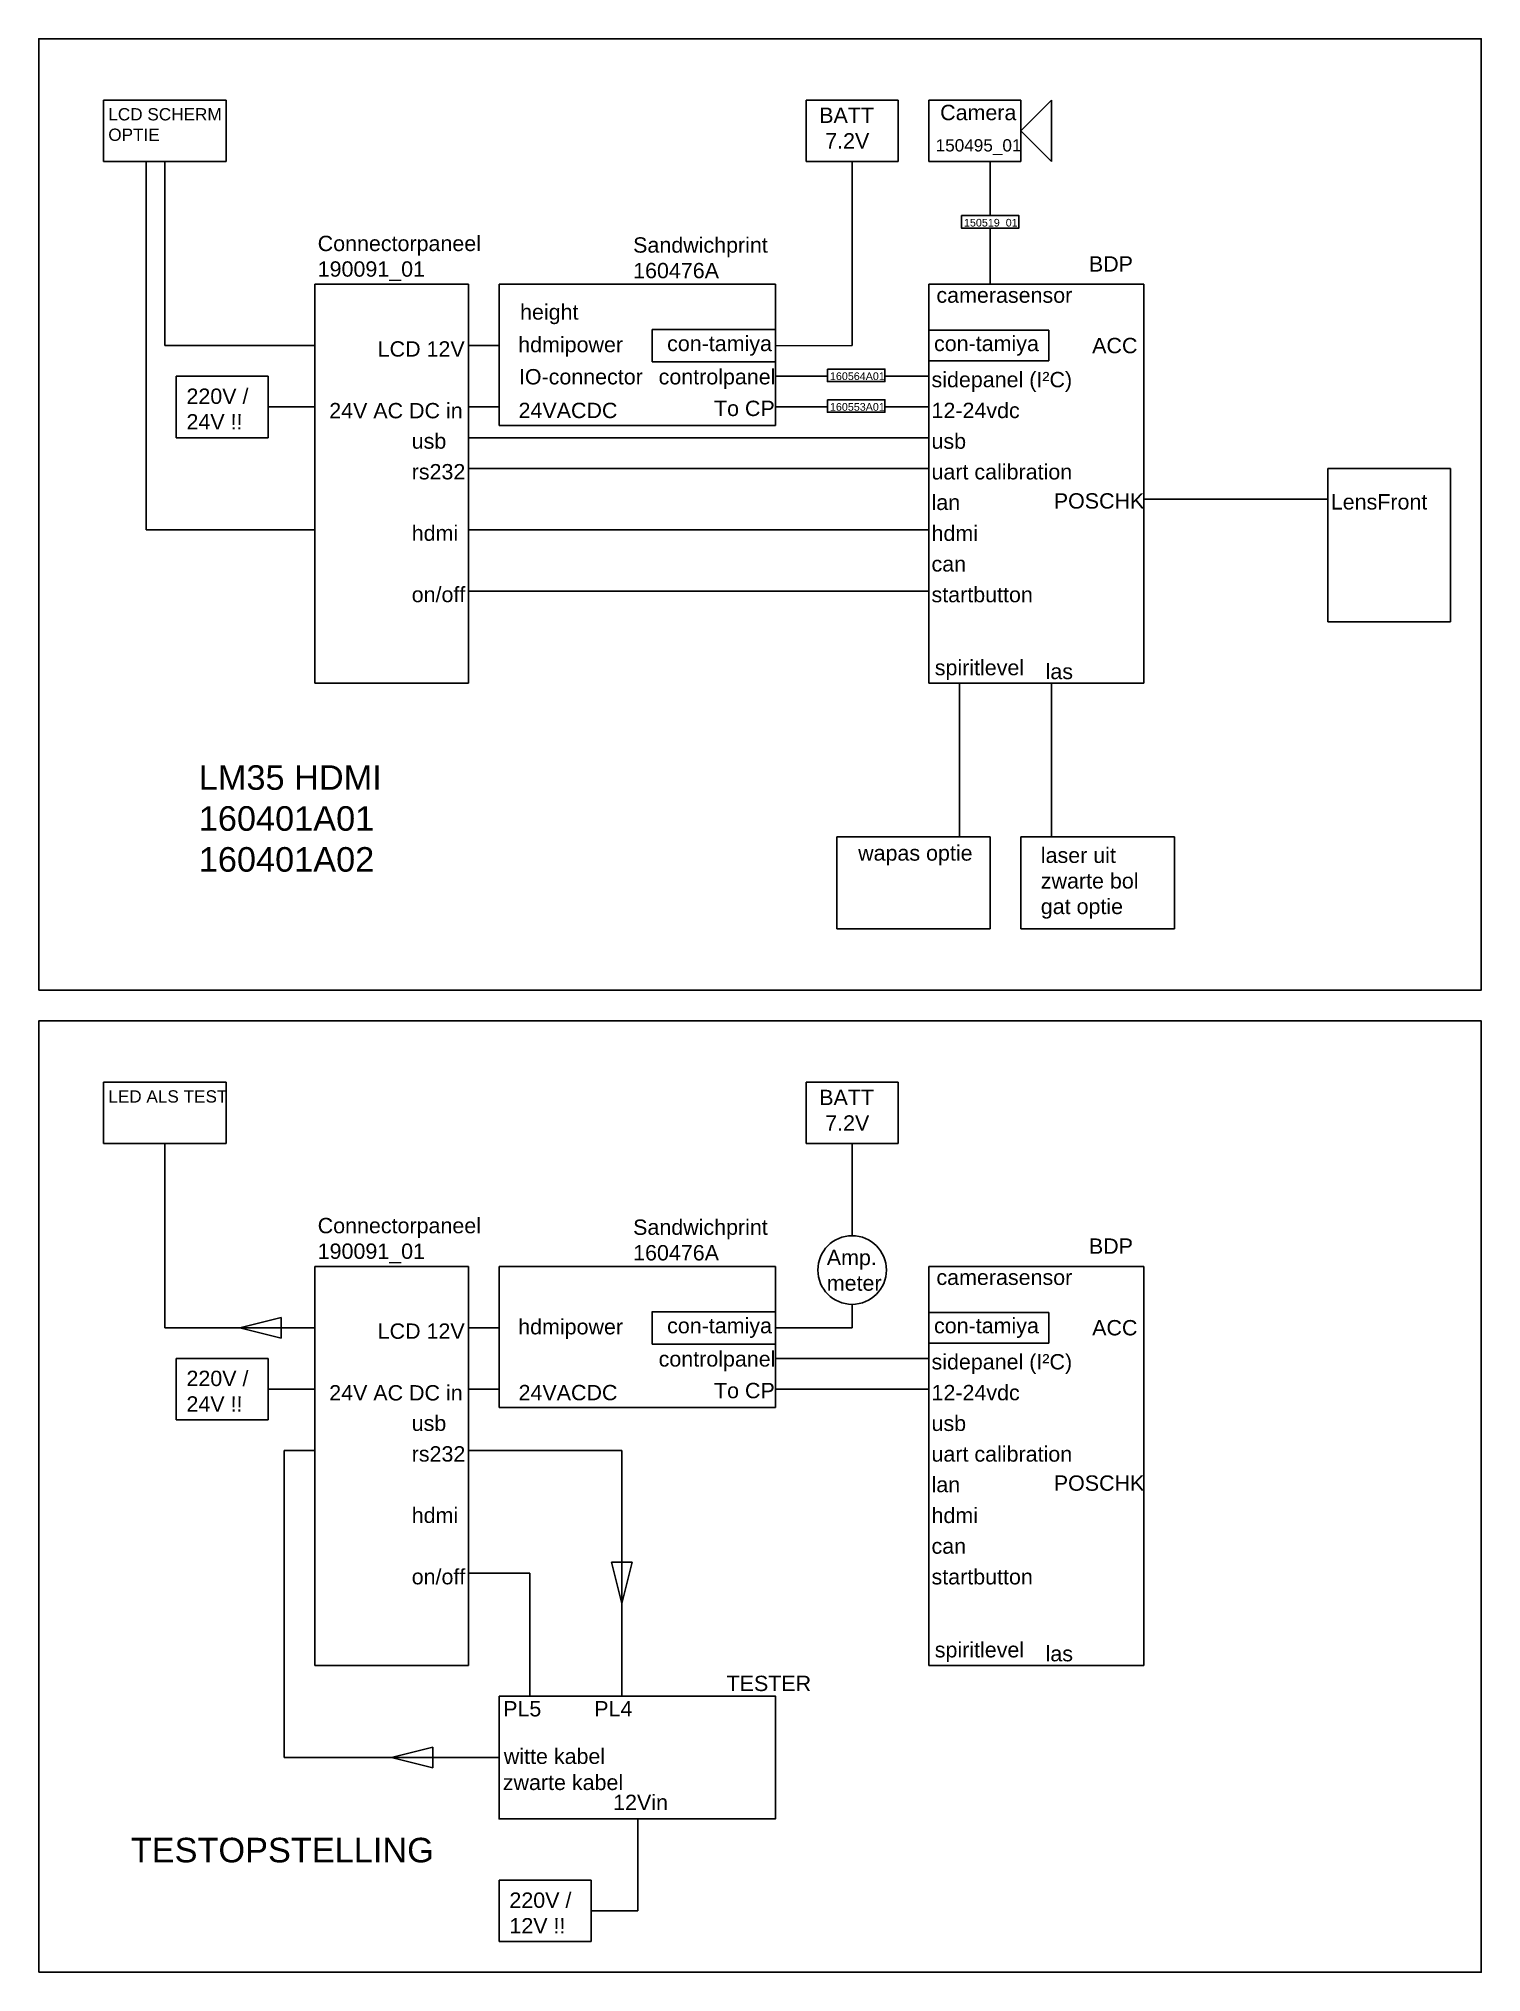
# Model space of a CAD drawing. Header units: millimetres. Extents: x 2370 to 2840, y 1190 to 1820.
import ezdxf

# ---------------------------------------------------------------- set-up
doc = ezdxf.new("R2010")
doc.units = ezdxf.units.MM
doc.styles.get("Standard").update_dxf_attribs({"font": 'arial.ttf'})

msp = doc.modelspace()

# ---------------------------------------------------------------- linework, layer by layer
at = {"color": 3}
for p, q in [((2401.1, 1800), (2391.1, 1800)), ((2391.1, 1800), (2391.1, 1790)), ((2411.1, 1800), (2401.1, 1800)), ((2421.1, 1800), (2411.1, 1800)), ((2431.1, 1800), (2421.1, 1800)), ((2431.1, 1790), (2431.1, 1800)), ((2391.1, 1790), (2391.1, 1780)), ((2431.1, 1780), (2431.1, 1790)), ((2391.1, 1780), (2401.1, 1780)), ((2401.1, 1780), (2411.1, 1780)), ((2404.97, 1660), (2404.97, 1780)), ((2411.1, 1720), (2411.1, 1780)), ((2411.1, 1780), (2421.1, 1780)), ((2421.1, 1780), (2431.1, 1780)), ((2411.1, 1720), (2460, 1720)), ((2460, 1660), (2404.97, 1660)), ((2670, 1610), (2670, 1560)), ((2700, 1610), (2700, 1560)), ((2630, 1530), (2630, 1560)), ((2630, 1560), (2670, 1560)), ((2670, 1560), (2680, 1560)), ((2670, 1560), (2680, 1560)), ((2680, 1560), (2680, 1530)), ((2700, 1560), (2690, 1560)), ((2690, 1560), (2690, 1530)), ((2740, 1560), (2700, 1560)), ((2740, 1530), (2740, 1560)), ((2680, 1530), (2630, 1530)), ((2690, 1530), (2740, 1530)), ((2401.1, 1480), (2391.1, 1480)), ((2391.1, 1480), (2391.1, 1470)), ((2411.1, 1480), (2401.1, 1480)), ((2421.1, 1480), (2411.1, 1480)), ((2431.1, 1480), (2421.1, 1480)), ((2431.1, 1470), (2431.1, 1480)), ((2391.1, 1470), (2391.1, 1460)), ((2431.1, 1460), (2431.1, 1470)), ((2391.1, 1460), (2401.1, 1460)), ((2401.1, 1460), (2411.1, 1460)), ((2411.1, 1400), (2411.1, 1460)), ((2411.1, 1460), (2421.1, 1460)), ((2421.1, 1460), (2431.1, 1460)), ((2411.1, 1400), (2460, 1400)), ((2450, 1360), (2450, 1260)), ((2450, 1260), (2520, 1260))]:
    msp.add_line(p, q, dxfattribs=at)
at = {"color": 6}
for p, q in [((2620, 1800), (2620, 1780)), ((2620, 1800), (2620, 1780)), ((2650, 1800), (2620, 1800)), ((2620, 1800), (2620, 1780)), ((2650, 1800), (2620, 1800)), ((2620, 1800), (2620, 1780)), ((2650, 1780), (2650, 1800)), ((2650, 1780), (2650, 1800)), ((2660, 1780), (2660, 1800)), ((2660, 1800), (2670, 1800)), ((2670, 1800), (2690, 1800)), ((2670, 1800), (2690, 1800)), ((2690, 1800), (2690, 1780)), ((2690, 1790), (2700, 1800)), ((2690, 1800), (2690, 1780)), ((2690, 1790), (2700, 1800)), ((2700, 1800), (2700, 1780)), ((2700, 1800), (2700, 1780)), ((2700, 1780), (2690, 1790)), ((2700, 1780), (2690, 1790)), ((2620, 1780), (2630, 1780)), ((2620, 1780), (2630, 1780)), ((2630, 1780), (2642.51, 1780)), ((2630, 1780), (2642.51, 1780)), ((2635.02, 1719.98), (2635.02, 1780)), ((2635.02, 1780), (2650, 1780)), ((2635.02, 1719.98), (2635.02, 1780)), ((2635.02, 1780), (2650, 1780)), ((2670, 1780), (2660, 1780)), ((2680, 1780), (2670, 1780)), ((2680, 1780), (2670, 1780)), ((2690, 1780), (2680, 1780)), ((2690, 1780), (2680, 1780)), ((2635.02, 1719.98), (2610.04, 1719.95)), ((2620, 1480), (2620, 1460)), ((2620, 1480), (2620, 1460)), ((2650, 1480), (2620, 1480)), ((2620, 1480), (2620, 1460)), ((2650, 1480), (2620, 1480)), ((2620, 1480), (2620, 1460)), ((2650, 1460), (2650, 1480)), ((2650, 1460), (2650, 1480)), ((2620, 1460), (2630, 1460)), ((2620, 1460), (2630, 1460)), ((2630, 1460), (2642.51, 1460)), ((2630, 1460), (2642.51, 1460)), ((2635.02, 1460), (2650, 1460)), ((2635.02, 1460), (2650, 1460)), ((2635.02, 1429.99), (2635.02, 1460)), ((2635.02, 1429.99), (2635.02, 1460)), ((2635.02, 1399.98), (2635.02, 1407.63)), ((2635.02, 1399.98), (2635.02, 1407.63)), ((2635.02, 1399.98), (2610.04, 1399.95))]:
    msp.add_line(p, q, dxfattribs=at)
at = {"color": 5}
for p, q in [((2640, 1800), (2620, 1800)), ((2510, 1740), (2460, 1740)), ((2460, 1730), (2460, 1740)), ((2510, 1700), (2510, 1740)), ((2510, 1610), (2510, 1740)), ((2520, 1694.02), (2520, 1740)), ((2520, 1740), (2610, 1740)), ((2550, 1740), (2610, 1740)), ((2610, 1694.02), (2610, 1740)), ((2460, 1720), (2460, 1730)), ((2460, 1710), (2460, 1720)), ((2520, 1720), (2510, 1720)), ((2460, 1700), (2460, 1710)), ((2460, 1690), (2460, 1700)), ((2520, 1700), (2510, 1700)), ((2460, 1680), (2460, 1690)), ((2510, 1690), (2510, 1680)), ((2510, 1690), (2610, 1690)), ((2610, 1694.02), (2520, 1694.02)), ((2610, 1694.02), (2550, 1694.02)), ((2610, 1690), (2660, 1690)), ((2460, 1670), (2460, 1680)), ((2660, 1680), (2510, 1680)), ((2460, 1660), (2460, 1670)), ((2460, 1650), (2460, 1660)), ((2660, 1660), (2510, 1660)), ((2460, 1640), (2460, 1650)), ((2460, 1630), (2460, 1640)), ((2510, 1640), (2660, 1640)), ((2460, 1620), (2460, 1630)), ((2460, 1610), (2460, 1620)), ((2460, 1610), (2510, 1610)), ((2640, 1480), (2620, 1480)), ((2510, 1420), (2460, 1420)), ((2460, 1410), (2460, 1420)), ((2510, 1380), (2510, 1420)), ((2510, 1290), (2510, 1420)), ((2520, 1374.02), (2520, 1420)), ((2520, 1420), (2610, 1420)), ((2550, 1420), (2610, 1420)), ((2610, 1374.02), (2610, 1420)), ((2460, 1400), (2460, 1410)), ((2460, 1390), (2460, 1400)), ((2520, 1400), (2510, 1400)), ((2460, 1380), (2460, 1390)), ((2460, 1370), (2460, 1380)), ((2520, 1380), (2510, 1380)), ((2610, 1374.02), (2520, 1374.02)), ((2610, 1374.02), (2550, 1374.02)), ((2460, 1360), (2460, 1370)), ((2510, 1370), (2510, 1360)), ((2460, 1350), (2460, 1360)), ((2560, 1360), (2510, 1360)), ((2560, 1280), (2560, 1360)), ((2460, 1340), (2460, 1350)), ((2460, 1330), (2460, 1340)), ((2460, 1320), (2460, 1330)), ((2460, 1310), (2460, 1320)), ((2530, 1320), (2510, 1320)), ((2530, 1280), (2530, 1320)), ((2460, 1300), (2460, 1310)), ((2460, 1290), (2460, 1300)), ((2460, 1290), (2510, 1290))]:
    msp.add_line(p, q, dxfattribs=at)
at = {"color": 1}
for p, q in [((2680, 1770), (2680, 1780)), ((2680, 1770), (2680, 1780)), ((2680, 1762.37), (2680, 1770)), ((2680, 1740), (2680, 1758.29)), ((2414.79, 1690), (2414.79, 1710)), ((2414.79, 1710), (2444.79, 1710)), ((2444.79, 1710), (2444.79, 1700)), ((2610, 1710), (2626.96, 1710)), ((2645.69, 1710), (2660, 1710)), ((2460, 1700), (2444.79, 1700)), ((2444.79, 1700), (2444.79, 1690)), ((2626.96, 1700), (2610, 1700)), ((2660, 1700), (2645.69, 1700)), ((2444.79, 1690), (2414.79, 1690)), ((2414.79, 1370), (2414.79, 1390)), ((2414.79, 1390), (2444.79, 1390)), ((2444.79, 1390), (2444.79, 1380)), ((2610, 1390), (2650, 1390)), ((2645.69, 1390), (2660, 1390)), ((2460, 1380), (2444.79, 1380)), ((2444.79, 1380), (2444.79, 1370)), ((2650, 1380), (2610, 1380)), ((2660, 1380), (2640, 1380)), ((2444.79, 1370), (2414.79, 1370)), ((2565.21, 1210), (2565.21, 1240)), ((2520, 1200), (2520, 1220)), ((2520, 1220), (2550, 1220)), ((2550, 1220), (2550, 1210)), ((2565.21, 1210), (2550, 1210)), ((2550, 1210), (2550, 1200)), ((2550, 1200), (2520, 1200))]:
    msp.add_line(p, q, dxfattribs=at)
for p, q in [((2560, 1740), (2610, 1740)), ((2660, 1730), (2660, 1740)), ((2660, 1740), (2670, 1740)), ((2670, 1740), (2680, 1740)), ((2680, 1740), (2690, 1740)), ((2690, 1740), (2700, 1740)), ((2700, 1740), (2710, 1740)), ((2710, 1740), (2730, 1740)), ((2730, 1740), (2730, 1610)), ((2660, 1720), (2660, 1730)), ((2569.84, 1725.29), (2569.84, 1714.67)), ((2569.84, 1725.29), (2569.84, 1714.67)), ((2569.91, 1725.2), (2609.87, 1725.2)), ((2660, 1725), (2660, 1720)), ((2699.07, 1725), (2660, 1725)), ((2660, 1710), (2660, 1720)), ((2660, 1710), (2660, 1720)), ((2660, 1715), (2660, 1720)), ((2699.07, 1725), (2699.07, 1715)), ((2569.84, 1714.67), (2610.04, 1714.67)), ((2699.07, 1715), (2660, 1715)), ((2660, 1700), (2660, 1710)), ((2660, 1710), (2660, 1700)), ((2660, 1690), (2660, 1700)), ((2660, 1700), (2660, 1690)), ((2660, 1680), (2660, 1690)), ((2660, 1690), (2660, 1680)), ((2660, 1690), (2660, 1680)), ((2660, 1670), (2660, 1680)), ((2660, 1680), (2660, 1670)), ((2660, 1670), (2660, 1660)), ((2660, 1660), (2660, 1650)), ((2660, 1650), (2660, 1640)), ((2660, 1650), (2660, 1640)), ((2660, 1640), (2660, 1630)), ((2660, 1630), (2660, 1620)), ((2660, 1620), (2660, 1610)), ((2660, 1610), (2670, 1610)), ((2660, 1610), (2710, 1610)), ((2670, 1610), (2680, 1610)), ((2680, 1610), (2690, 1610)), ((2690, 1610), (2700, 1610)), ((2700, 1610), (2710, 1610)), ((2730, 1610), (2710, 1610)), ((2560, 1420), (2610, 1420)), ((2660, 1410), (2660, 1420)), ((2660, 1420), (2670, 1420)), ((2670, 1420), (2680, 1420)), ((2680, 1420), (2690, 1420)), ((2690, 1420), (2700, 1420)), ((2700, 1420), (2710, 1420)), ((2710, 1420), (2730, 1420)), ((2730, 1420), (2730, 1290)), ((2569.84, 1405.29), (2569.84, 1394.67)), ((2569.84, 1405.29), (2569.84, 1394.67)), ((2569.91, 1405.2), (2609.87, 1405.2)), ((2660, 1400), (2660, 1410)), ((2660, 1405), (2660, 1400)), ((2699.07, 1405), (2660, 1405)), ((2699.07, 1405), (2699.07, 1395)), ((2435.55, 1400), (2449.01, 1403.37)), ((2435.55, 1400), (2449.01, 1396.63)), ((2449.01, 1403.37), (2449.01, 1396.63)), ((2660, 1390), (2660, 1400)), ((2660, 1390), (2660, 1400)), ((2660, 1395), (2660, 1400)), ((2569.84, 1394.67), (2610.04, 1394.67)), ((2699.07, 1395), (2660, 1395)), ((2660, 1380), (2660, 1390)), ((2660, 1390), (2660, 1380)), ((2660, 1370), (2660, 1380)), ((2660, 1380), (2660, 1370)), ((2660, 1360), (2660, 1370)), ((2660, 1370), (2660, 1360)), ((2660, 1370), (2660, 1360)), ((2460, 1360), (2450, 1360)), ((2660, 1350), (2660, 1360)), ((2660, 1360), (2660, 1350)), ((2660, 1350), (2660, 1340)), ((2660, 1340), (2660, 1330)), ((2660, 1330), (2660, 1320)), ((2660, 1330), (2660, 1320)), ((2560, 1310.17), (2556.63, 1323.63)), ((2556.63, 1323.63), (2563.37, 1323.63)), ((2560, 1310.17), (2563.37, 1323.63)), ((2660, 1320), (2660, 1310)), ((2660, 1310), (2660, 1300)), ((2660, 1300), (2660, 1290)), ((2660, 1290), (2670, 1290)), ((2660, 1290), (2710, 1290)), ((2670, 1290), (2680, 1290)), ((2680, 1290), (2690, 1290)), ((2690, 1290), (2700, 1290)), ((2700, 1290), (2710, 1290)), ((2730, 1290), (2710, 1290)), ((2485, 1260), (2498.46, 1263.37)), ((2485, 1260), (2498.46, 1256.63)), ((2498.46, 1263.37), (2498.46, 1256.63))]:
    msp.add_line(p, q)
at = {"color": 4}
for p, q in [((2790, 1670), (2790, 1680)), ((2790, 1680), (2820, 1680)), ((2790, 1670), (2790, 1680)), ((2790, 1680), (2830, 1680)), ((2830, 1680), (2830, 1630)), ((2730, 1670), (2790, 1670)), ((2730, 1670), (2790, 1670)), ((2790, 1630), (2790, 1670)), ((2790, 1630), (2790, 1670)), ((2820, 1630), (2790, 1630)), ((2830, 1630), (2790, 1630))]:
    msp.add_line(p, q, dxfattribs=at)
for points in [[(2370, 1510), (2840, 1510), (2840, 1820), (2370, 1820)], [(2370, 1190), (2840, 1190), (2840, 1500), (2370, 1500)]]:
    msp.add_lwpolyline(points, close=True)
at = {"color": 1}
for points in [[(2670.63, 1762.37), (2689.37, 1762.37), (2689.37, 1758.29), (2670.63, 1758.29)], [(2626.96, 1712.36), (2645.69, 1712.36), (2645.69, 1708.28), (2626.96, 1708.28)], [(2626.96, 1702.36), (2645.69, 1702.36), (2645.69, 1698.28), (2626.96, 1698.28)]]:
    msp.add_lwpolyline(points, close=True, dxfattribs=at)
at = {"color": 3}
msp.add_lwpolyline([(2520, 1280), (2610, 1280), (2610, 1240), (2520, 1240)], close=True, dxfattribs=at)
msp.add_circle((2635.02, 1418.81), 11.18)

# ---------------------------------------------------------------- texts
at = {"attachment_point": 1}
for s, width, heights, insert, char_height in [('LCD SCHERM\\POPTIE', 42.3357, [22.82], (2392.68, 1797.37), 4), (' BATT ^J  7.2V', 37.3542, [0], (2622.36, 1797.55), 5), ('Camera', 13.4857, [0], (2663.69, 1798.45), 5), ('150495_01', 13.4857, [0], (2662.22, 1787.25), 4), ('150519_01', 13.4857, [0], (2671.46, 1761.29), 2.5), ('Connectorpaneel 190091_01', 46.4868, [0], (2460.9, 1755.79), 5), ('Sandwichprint 160476A', 46.4868, [0], (2563.67, 1755.28), 5), ('BDP', 10.2423, [0], (2712.15, 1749.11), 5), ('height', 16.608, [0], (2526.83, 1733.46), 5), ('camerasensor', 13.4857, [0], (2662.48, 1738.95), 5), ('LCD 12V', 38.4695, [0], (2480.45, 1721.41), 5), ('hdmipower', 71.518, [0], (2526.22, 1722.85), 5), ('con-tamiya', 13.4857, [0], (2574.74, 1723.2), 5), ('con-tamiya', 13.4857, [0], (2661.7, 1723.2), 5), ('ACC', 13.4857, [0], (2713.22, 1722.52), 5), ('IO-connector', 13.4857, [0], (2526.46, 1712.36), 5), ('controlpanel', 16.608, [0], (2571.98, 1712.36), 5), ('160564A01', 13.4857, [0], (2627.79, 1711.28), 2.5), ('sidepanel (I²C)', 49.1207, [0], (2660.88, 1711.43), 5), ('220V / 24V !!', 22.1668, [0], (2418.15, 1706.01), 5), ('24V AC DC in', 45.0519, [0], (2464.66, 1701.31), 5), ('24VACDC', 13.4857, [0], (2526.34, 1701.38), 5), ('To CP', 27.806, [0], (2590.01, 1702.05), 5), ('160553A01', 13.4857, [0], (2627.79, 1701.28), 2.5), ('12-24vdc', 49.1207, [0], (2660.88, 1701.38), 5), ('usb', 17.572, [0], (2491.53, 1691.41), 5), ('usb', 41.1251, [0], (2660.88, 1691.38), 5), ('rs232', 18.054, [0], (2491.53, 1681.41), 5), ('uart calibration', 46.807, [0], (2660.88, 1681.38), 5), ('lan', 43.7072, [0], (2660.88, 1671.43), 5), ('POSCHK', 13.4857, [0], (2700.71, 1671.9), 5), ('LensFront', 42.7222, [0], (2790.96, 1671.6), 5), ('hdmi', 16.608, [0], (2491.53, 1661.41), 5), ('hdmi', 13.4857, [0], (2660.88, 1661.38), 5), ('can', 13.4857, [0], (2660.88, 1651.38), 5), ('on/off', 16.608, [2.54], (2491.53, 1641.41), 5), ('startbutton', 13.4857, [0], (2660.88, 1641.38), 5), ('spiritlevel', 13.4857, [0], (2661.94, 1617.6), 5), ('las', 13.4857, [0], (2698.04, 1616.33), 5), ('LM35 HDMI\\P160401A01\\P160401A02', 140.7169, [0], (2422.16, 1583.27), 8), ('wapas optie', 42.7222, [0], (2636.97, 1557.19), 5), ('laser uit zwarte bol gat optie', 42.7222, [0], (2696.49, 1556.45), 5), ('LED ALS TEST', 42.3357, [22.82], (2392.68, 1477.37), 4), (' BATT ^J  7.2V', 37.3542, [0], (2622.36, 1477.55), 5), ('Connectorpaneel 190091_01', 46.4868, [0], (2460.9, 1435.79), 5), ('Sandwichprint 160476A', 46.4868, [0], (2563.67, 1435.28), 5), ('Amp.\\Pmeter', 17.9218, [0], (2626.76, 1425.4), 5), ('BDP', 10.2423, [0], (2712.15, 1429.11), 5), ('camerasensor', 13.4857, [0], (2662.48, 1418.95), 5), ('LCD 12V', 38.4695, [0], (2480.45, 1401.41), 5), ('hdmipower', 71.518, [0], (2526.22, 1402.85), 5), ('con-tamiya', 13.4857, [0], (2574.74, 1403.2), 5), ('con-tamiya', 13.4857, [0], (2661.7, 1403.2), 5), ('ACC', 13.4857, [0], (2713.22, 1402.52), 5), ('controlpanel', 16.608, [0], (2571.98, 1392.36), 5), ('220V / 24V !!', 22.1668, [0], (2418.15, 1386.01), 5), ('sidepanel (I²C)', 49.1207, [0], (2660.88, 1391.43), 5), ('24V AC DC in', 45.0519, [0], (2464.66, 1381.31), 5), ('24VACDC', 13.4857, [0], (2526.34, 1381.38), 5), ('To CP', 27.806, [0], (2590.01, 1382.05), 5), ('12-24vdc', 49.1207, [0], (2660.88, 1381.38), 5), ('usb', 17.572, [0], (2491.53, 1371.41), 5), ('usb', 41.1251, [0], (2660.88, 1371.38), 5), ('rs232', 18.054, [0], (2491.53, 1361.41), 5), ('uart calibration', 46.807, [0], (2660.88, 1361.38), 5), ('lan', 43.7072, [0], (2660.88, 1351.43), 5), ('POSCHK', 13.4857, [0], (2700.71, 1351.9), 5), ('hdmi', 16.608, [0], (2491.53, 1341.41), 5), ('hdmi', 13.4857, [0], (2660.88, 1341.38), 5), ('can', 13.4857, [0], (2660.88, 1331.38), 5), ('on/off', 16.608, [2.54], (2491.53, 1321.41), 5), ('startbutton', 13.4857, [0], (2660.88, 1321.38), 5), ('spiritlevel', 13.4857, [0], (2661.94, 1297.6), 5), ('las', 13.4857, [0], (2698.04, 1296.33), 5), ('TESTER', 10.2423, [0], (2594.11, 1286.64), 5), ('PL5', 16.608, [2.54], (2521.32, 1278.37), 5), ('PL4', 16.608, [2.54], (2550.99, 1278.37), 5), ('witte kabel', 37.3672, [11.81], (2521.55, 1262.9), 5), ('zwarte kabel', 41.0382, [11.81], (2521.21, 1254.39), 5), ('12Vin', 16.608, [2.54], (2557.15, 1247.87), 5), ('TESTOPSTELLING', 140.7169, [0], (2400, 1233.83), 8), ('220V / 12V !!', 22.1668, [0], (2523.36, 1216.01), 5)]:
    msp.add_mtext_dynamic_manual_height_columns(s, width=width, gutter_width=12.5, heights=heights, dxfattribs=dict(at, insert=insert, char_height=char_height))

doc.saveas('drawing.dxf')
